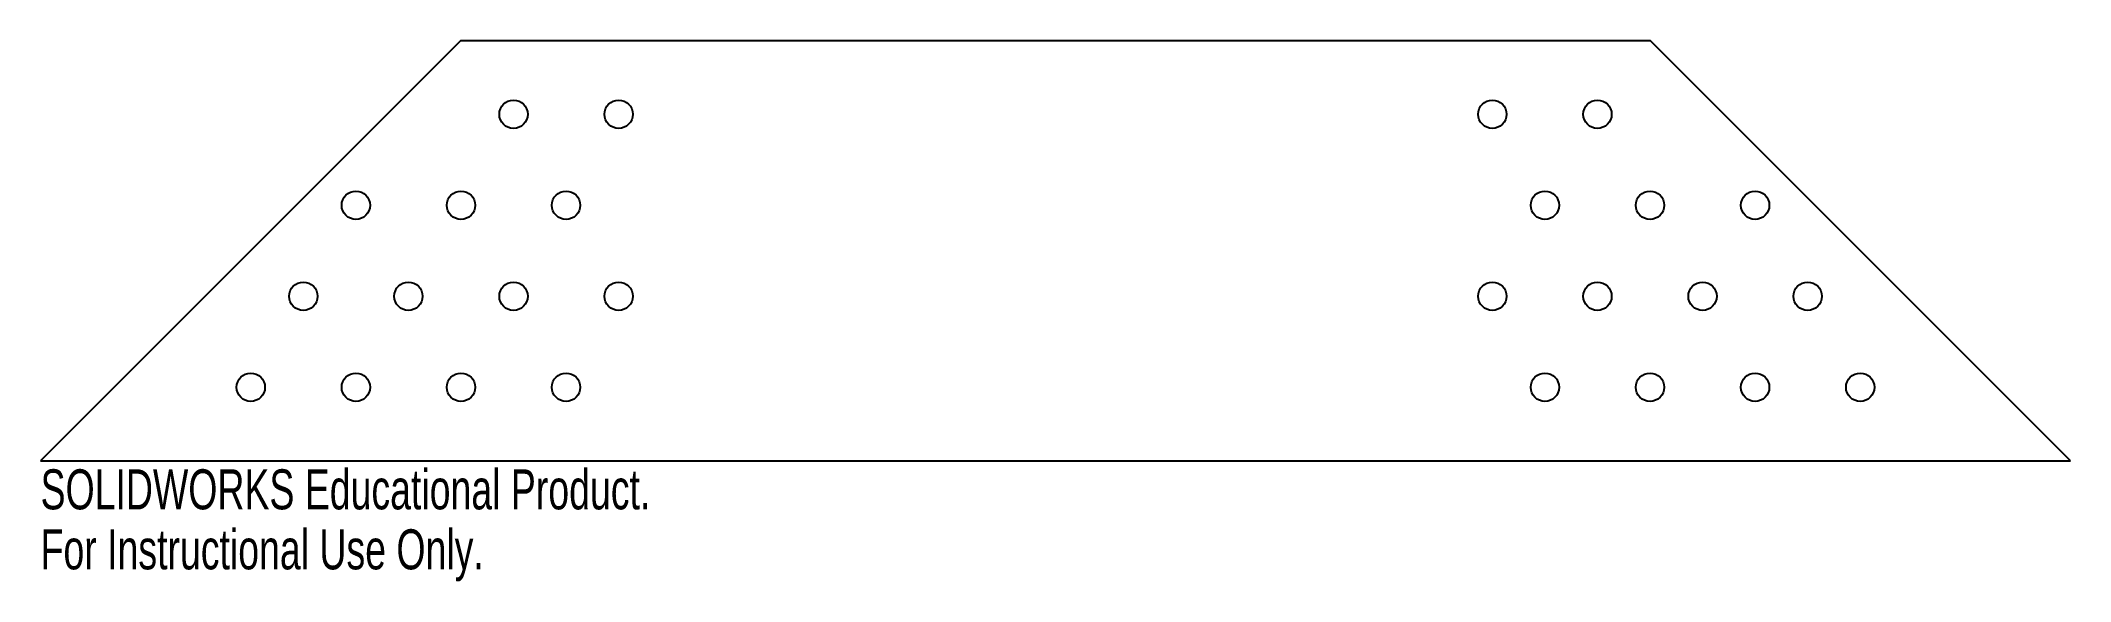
# Model space of a CAD drawing. Header units: inches. Extents: x -9.66 to 0, y -1.57 to 1.
import ezdxf

# ---------------------------------------------------------------- set-up
doc = ezdxf.new("R2010")
doc.units = ezdxf.units.IN
doc.header["$MEASUREMENT"] = 0
doc.styles.add('SLDTEXTSTYLE0', font='TXT', dxfattribs={"width": 0.7})

msp = doc.modelspace()

# ---------------------------------------------------------------- linework, layer by layer
at = {"color": 7, "linetype": 'Continuous', "lineweight": 25}
for p, q in [((-7.6569, 1), (-9.6569, -1)), ((-7.6569, 1), (-2, 1)), ((0, -1), (-2, 1)), ((-9.6569, -1), (0, -1))]:
    msp.add_line(p, q, dxfattribs=at)
for centre in [(-7.4069, 0.6495), (-6.9069, 0.6495), (-2.75, 0.6495), (-2.25, 0.6495), (-8.1569, 0.2165), (-7.6569, 0.2165), (-7.1569, 0.2165), (-2.5, 0.2165), (-2, 0.2165), (-1.5, 0.2165), (-8.4069, -0.2165), (-7.9069, -0.2165), (-7.4069, -0.2165), (-6.9069, -0.2165), (-2.75, -0.2165), (-2.25, -0.2165), (-1.75, -0.2165), (-1.25, -0.2165), (-8.6569, -0.6495), (-8.1569, -0.6495), (-7.6569, -0.6495), (-7.1569, -0.6495), (-2.5, -0.6495), (-2, -0.6495), (-1.5, -0.6495), (-1, -0.6495)]:
    msp.add_circle(centre, 0.0675, dxfattribs=at)

# ---------------------------------------------------------------- texts
at = {"color": 7, "linetype": 'Continuous', "char_height": 0.1903, "attachment_point": 1, "style": 'SLDTEXTSTYLE0'}
for s, insert in [('SOLIDWORKS Educational Product.', (-9.6569, -1.0401)), ('For Instructional Use Only.', (-9.6569, -1.3256))]:
    msp.add_mtext(s, dxfattribs=dict(at, insert=insert))

doc.saveas('drawing.dxf')
